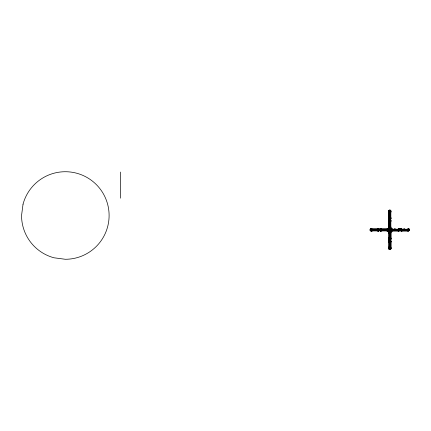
<?xml version="1.0" encoding="UTF-8"?>
<svg xmlns="http://www.w3.org/2000/svg" width="431" height="431" viewBox="0 0 431 431"><rect width="100%" height="100%" fill="white"/><g stroke="black" fill="none" stroke-linecap="round" stroke-linejoin="round"><path stroke-width="0.65" d="M379.894 229.367L379.894 230.343M390.718 228.985L391.854 228.602M400.135 228.985L401.277 228.602M370.671 229.028L371.328 228.78M380.094 229.028L380.39 228.78M391.17 228.985L391.72 228.705M400.464 229.125L401.142 228.705M388.568 218.355L388.902 219.476L389.683 219.498M388.703 218.382L388.951 219.04M388.568 227.778L388.902 228.899L389.683 228.915M388.703 227.805L388.918 228.478M388.557 230.542L388.557 229.168M409.127 230.299L408.798 230.806L408.103 230.806M388.951 210.705L388.568 211.513M390.669 218.996L391.019 217.967L390.642 217.025M390.669 228.419L391.019 227.39L390.642 226.447M390.712 248.919L391.062 247.89L390.685 246.947M388.568 220.936L388.951 220.128M388.703 220.974L388.918 220.597M388.977 237.459C388.261 238.23 389.031 240.681 388.961 238.569M388.977 246.882C388.261 247.653 389.031 250.104 388.961 247.992M390.712 239.948L391.062 239.065L390.685 238.305M390.707 239.507L391.062 238.467L390.685 237.524M388.983 238.251L388.579 239.065L388.977 239.992M388.983 247.674C388.266 248.181 388.617 249.926 389.721 249.414M390.642 212.72C391.267 211.939 390.782 209.849 390.637 211.675M390.642 222.143L391.019 221.2L390.669 220.171M390.685 233.219L391.062 232.277L390.712 231.253M390.685 242.642L391.062 241.699L390.712 240.67M379.021 230.714L379.205 229.367L378.709 228.78M391.041 229.125L391.644 228.71M408.911 230.687L408.927 230.434M390.642 211.939C392.355 210.102 388.121 209.18 388.568 211.395M390.642 221.362C392.355 219.524 388.121 218.603 388.568 220.812M390.685 232.438C391.294 232.023 391.084 230.472 390.206 230.752M390.685 241.861L391.062 241.101L390.712 240.218M390.637 212.397L390.707 211.255M390.707 218.49L390.637 217.353M390.637 221.814L390.707 220.677M390.707 227.913L390.637 226.776M390.68 232.896L390.68 231.673M388.961 237.853L388.961 239.07M390.68 242.314L390.68 241.096M388.961 247.275L388.961 248.493M388.961 231.673L388.961 232.896M388.961 241.096L388.961 242.314M390.68 239.07L390.68 237.853M390.68 248.493L390.68 247.275M388.918 210.689L388.703 211.362M388.918 220.112L388.784 220.952M390.637 219.056L390.637 218.07M390.637 221.098L390.637 220.112M390.637 228.478L390.637 227.493M390.68 232.174L390.68 231.188M390.68 239.555L390.68 238.569M390.68 241.597L390.68 240.611M390.68 248.978L390.68 247.992M400.577 228.953L401.067 228.71M370.687 228.98L371.236 228.742M378.456 230.784L377.497 230.849M387.878 230.784L386.919 230.849M371.905 230.72C371.366 231.425 369.717 231.005 370.218 229.949M381.327 230.72C379.522 232.449 378.553 228.193 380.778 228.645M388.977 240.175L388.579 241.101L388.983 241.915M372.686 230.72L371.743 231.097L370.886 230.817M382.108 230.72L381.166 231.097L380.309 230.817M371.495 230.849L370.8 230.849M378.876 230.849L378.181 230.849M380.918 230.849L380.217 230.849M388.299 230.849L387.604 230.849M391.994 230.806L391.3 230.806M392.054 230.924L390.745 230.698L390.718 229.906M399.375 230.806L398.68 230.806M401.417 230.806L400.717 230.806M401.476 230.924L400.857 231.021L400.135 230.434M378.79 230.817L377.933 231.097L376.99 230.72M388.212 230.817L387.356 231.097L386.408 230.72M399.289 230.774L397.926 230.924M408.712 230.774L407.343 230.924M372.179 230.849L371.22 230.784M381.602 230.849L380.643 230.784M392.679 230.806L391.806 230.806M392.749 230.924L391.386 230.774M398.869 230.806L397.996 230.806M402.101 230.806L401.229 230.806M402.171 230.924L400.808 230.774M408.292 230.806L407.419 230.806M389.091 210.576L390.464 210.576M390.464 219.169L389.091 219.169M389.091 219.999L390.464 219.999M378.321 228.645L379.442 228.98L379.458 229.761M387.738 228.645L388.864 228.98L388.881 229.761M398.82 228.602L399.957 228.985M408.238 228.602L408.663 228.602M371.479 228.645L372.007 228.645M377.669 228.645L378.197 228.645M380.902 228.645L381.43 228.645M387.092 228.645L387.62 228.645M391.978 228.602L392.506 228.602M398.169 228.602L398.697 228.602M401.401 228.602L401.929 228.602M407.591 228.602L408.119 228.602M390.265 228.662L389.29 228.662M389.872 219.498C390.939 220.009 391.343 218.312 390.642 217.806M370.897 228.78L378.779 228.78M380.32 228.78L388.202 228.78M394.317 228.737L395.335 228.737M398.75 228.737L399.278 228.737M403.739 228.737L404.757 228.737M389.872 228.915C390.939 229.427 391.343 227.735 390.642 227.229M370.148 229.233L388.951 229.233M390.648 229.19L409.45 229.26M370.148 229.303L388.951 229.303M390.648 229.427L409.45 229.427M370.148 229.54L388.951 229.54M390.648 229.497L409.45 229.497M390.648 229.718L409.45 229.718M370.148 229.761L388.951 229.761M370.148 229.949L388.951 229.949M390.648 229.906L409.45 229.906M390.648 230.127L409.45 230.127M370.148 230.17L388.951 230.17M390.648 230.197L409.45 230.197M370.148 230.407L388.951 230.407M390.648 230.434L409.45 230.434M370.148 230.477L388.951 230.477M389.435 230.752C388.525 230.515 388.358 232.077 388.983 232.492M391.396 230.887L399.278 230.887M400.819 230.887L408.701 230.887M370.897 230.93L378.779 230.93M380.32 230.93L388.202 230.93M391.58 230.914L399.095 230.914M400.997 230.914L408.518 230.914M389.915 249.414C390.982 249.926 391.386 248.234 390.685 247.728M388.951 228.462L388.67 227.913M371.355 228.645L370.245 228.969L370.218 229.761M388.934 219.04L388.568 218.231M408.857 228.699L409.375 228.953L409.38 229.718M408.044 230.924L409.353 230.698L409.38 229.906M398.621 230.924L399.241 231.021L399.903 230.364M388.132 228.78L388.444 228.996M387.194 230.72C387.701 231.42 389.392 231.016 388.881 229.949M377.772 230.72C378.278 231.42 379.97 231.016 379.458 229.949M399.375 228.823L399.634 229.125M388.961 232.174C388.961 230.138 388.288 232.465 388.977 233.284M388.961 241.597C388.961 239.561 388.288 241.872 388.977 242.707M400.609 230.687L400.394 230.299M391.154 230.671L390.949 230.089M390.922 231.614L390.922 239.13M390.922 241.037L390.922 248.552M390.852 210.931L390.852 218.813M390.852 220.354L390.852 228.236M390.895 231.431L390.895 239.313M390.895 240.854L390.895 248.735M390.4 210.183L390.4 228.985M390.438 230.682L390.438 249.484M390.33 210.183L390.33 228.985M390.373 230.682L390.373 249.484M390.206 230.682L390.206 249.484M390.163 210.183L390.163 228.985M390.136 230.682L390.136 249.484M390.093 210.183L390.093 228.985M389.872 210.183L389.872 228.985M389.915 230.682L389.915 249.484M389.683 210.183L389.683 228.985M389.721 230.682L389.721 249.484M389.505 230.682L389.505 249.484M389.462 210.183L389.462 228.985M389.435 230.682L389.435 249.484M389.392 210.183L389.392 228.985M389.225 210.183L389.225 228.985M389.268 230.682L389.268 239.905M389.268 240.261L389.268 249.484M389.155 210.183L389.155 228.985M389.198 230.682L389.198 239.905M389.198 240.261L389.198 249.484M388.703 210.931L388.703 218.813M388.703 220.354L388.703 228.236M388.746 231.431L388.746 239.313M388.746 240.854L388.746 248.735M388.676 211.115L388.676 218.63M388.676 220.537L388.676 228.053M120.389 172.071L120.389 198.179M23.042 204.17L21.55 215.5A43.779 43.779 0 0 0 53.999 257.786L65.329 259.279A43.779 43.779 0 0 0 108.941 219.314A43.779 43.779 0 0 0 72.931 172.389A43.779 43.779 0 0 0 23.042 204.17M389.441 230.477A0.727 0.727 0 0 0 390.534 229.847A0.727 0.727 0 0 0 389.441 229.217A0.727 0.727 0 0 0 389.441 230.477"/></g></svg>
